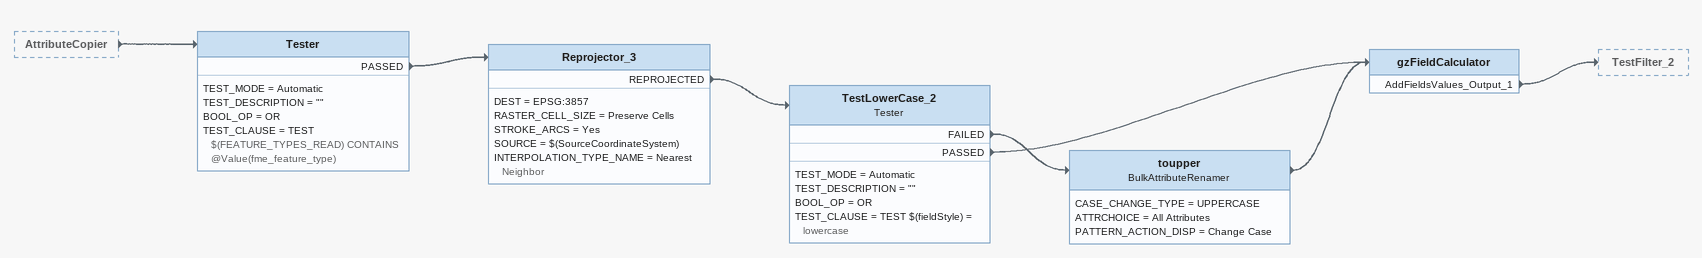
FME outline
AttributeCopier [outside]
    -> Tester
Tester
    TEST_MODE = Automatic
    TEST_DESCRIPTION = ""
    BOOL_OP = OR
    TEST_CLAUSE = TEST $(FEATURE_TYPES_READ) CONTAINS @Value(fme_feature_type)
    PASSED -> Reprojector_3
Reprojector_3
    DEST = EPSG:3857
    RASTER_CELL_SIZE = Preserve Cells
    STROKE_ARCS = Yes
    SOURCE = $(SourceCoordinateSystem)
    INTERPOLATION_TYPE_NAME = Nearest Neighbor
    REPROJECTED -> TestLowerCase_2
TestLowerCase_2: Tester
    TEST_MODE = Automatic
    TEST_DESCRIPTION = ""
    BOOL_OP = OR
    TEST_CLAUSE = TEST $(fieldStyle) = lowercase
    FAILED -> toupper
    PASSED -> gzFieldCalculator
toupper: BulkAttributeRenamer
    CASE_CHANGE_TYPE = UPPERCASE
    ATTRCHOICE = All Attributes
    PATTERN_ACTION_DISP = Change Case
    -> gzFieldCalculator
gzFieldCalculator
    AddFieldsValues_Output_1 -> TestFilter_2
